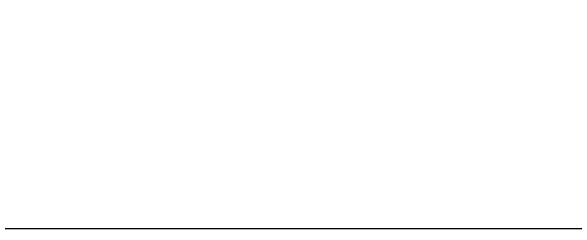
# Model space of a CAD drawing. Header units: metres. Extents: x 517023 to 519141, y 3924953 to 3927827.
# Drawn here: x 518483.5 to 518809.4, y 3924953.2 to 3925078.9 of the extents above; entities that cross this region are included whole.
import ezdxf

# ---------------------------------------------------------------- set-up
doc = ezdxf.new("R2010")
doc.units = ezdxf.units.M

msp = doc.modelspace()

# ---------------------------------------------------------------- linework, layer by layer
msp.add_lwpolyline([(519140.9032345552, 3924953.233720919), (517023.253492836, 3924953.233720919), (517023.253492836, 3927827.32824618), (519140.9032345552, 3927827.32824618)], close=True)

doc.saveas('drawing.dxf')
